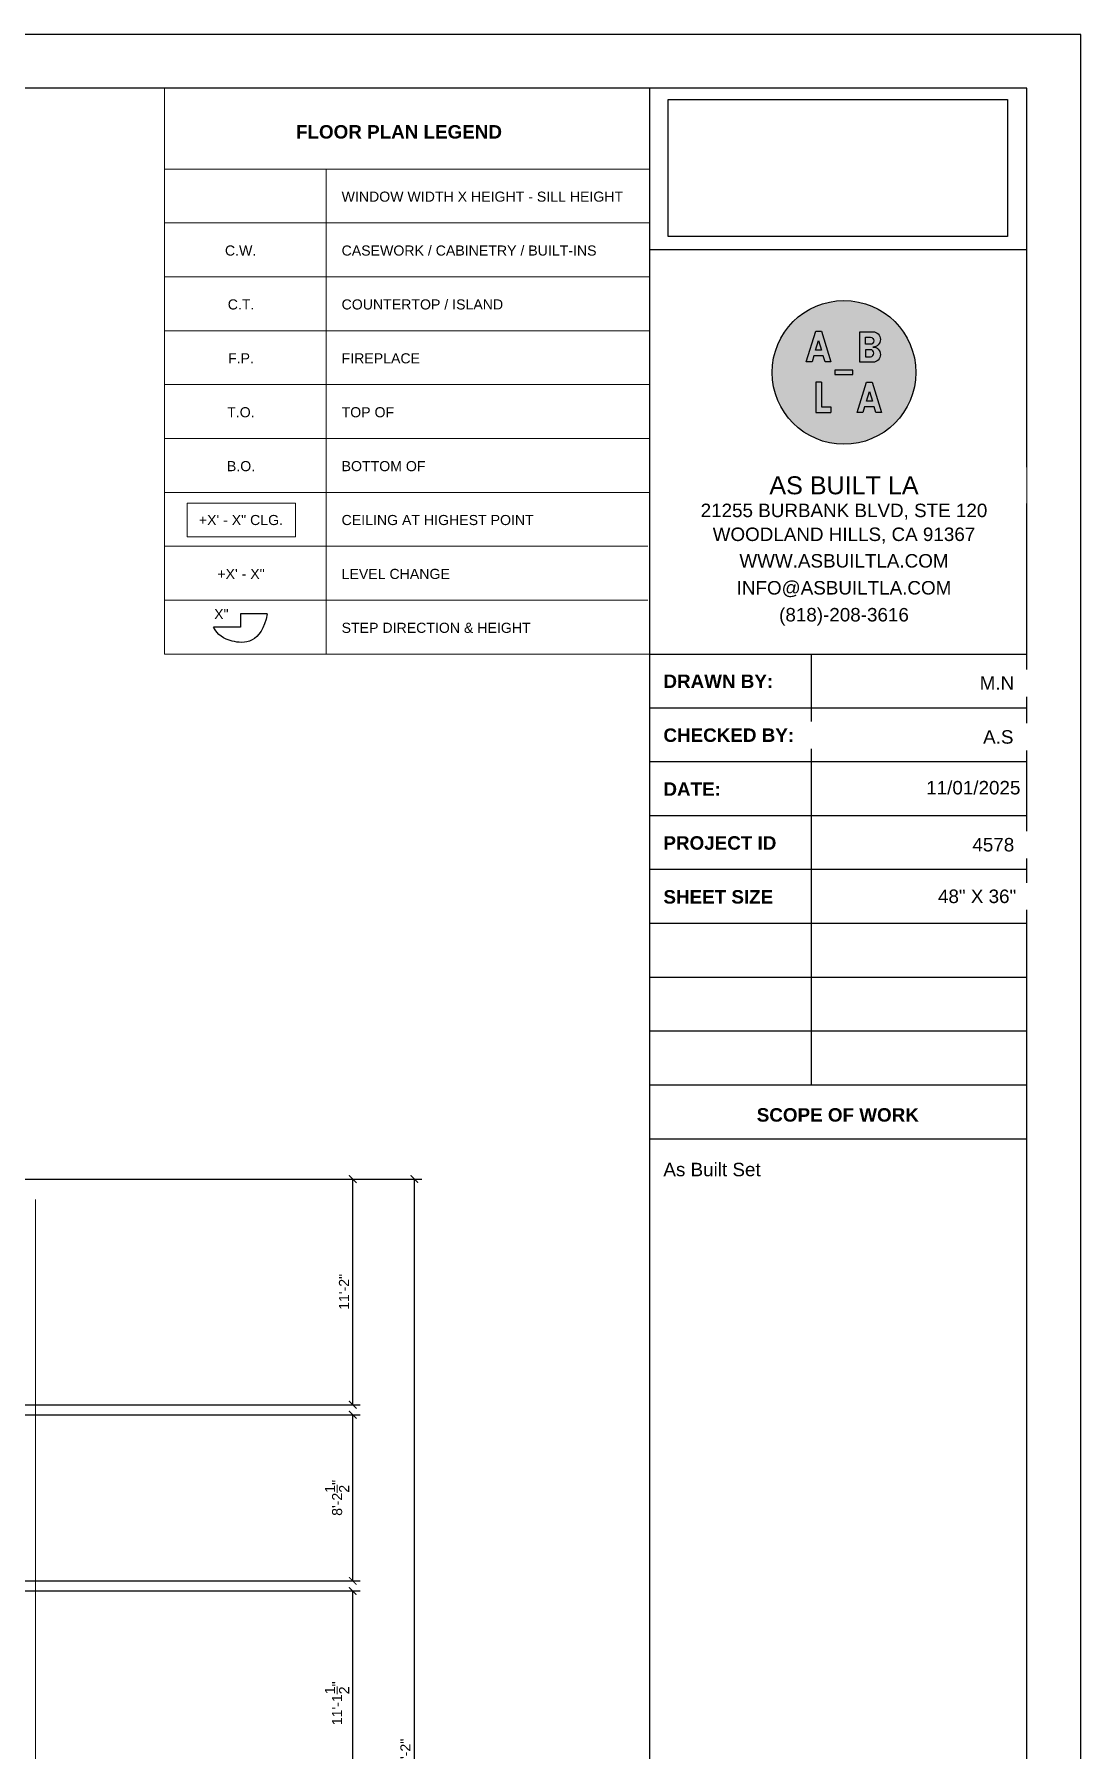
# Model space of a CAD drawing. Header units: inches. Extents: x -2078 to 106214, y -964 to 6385.
# Drawn here: x 27281 to 27902, y 4214 to 5233 of the extents above; entities that cross this region are included whole.
import ezdxf

# ---------------------------------------------------------------- set-up
doc = ezdxf.new("R2010")
doc.units = ezdxf.units.IN
doc.header["$MEASUREMENT"] = 0
doc.set_wipeout_variables(frame=1)
for name, color, linetype, lineweight in [('A-ANNO', 2, 'Continuous', 5), ('A-ANNO-DIMS', 1, 'Continuous', 9), ('A-DETAIL-1', 4, 'Continuous', 40), ('A-DETAIL-2', 20, 'Continuous', 25), ('A-DETAIL-3', 40, 'Continuous', 15)]:
    doc.layers.add(name, color=color, linetype=linetype, lineweight=lineweight)
doc.layers.add('A-HATCH', color=9, linetype='Continuous')
doc.layers.add('A-TB', color=7, linetype='Continuous')
doc.styles.add('Arial_3', font='arial.ttf', dxfattribs={"height": 0.125})
doc.styles.add('Arial_5', font='arial.ttf', dxfattribs={"height": 0.09375})
doc.styles.add('Arial_B_2', font='arialbd.ttf', dxfattribs={"height": 0.125})
doc.styles.add('JC', font='arial.ttf', dxfattribs={"height": 0.125})
doc.dimstyles.new('JC-DIMS', dxfattribs={"dimtxt": 0.125, "dimasz": 0.09375, "dimexe": 0.09375, "dimexo": 0.09375, "dimgap": 0.046875, "dimtad": 1, "dimdec": 1, "dimzin": 0, "dimdsep": 46, "dimlunit": 4, "dimtxsty": 'JC', "dimblk": 'ARCHTICK', "dimcen": 0.09, "dimclrd": 1, "dimclre": 1, "dimclrt": 256, "dimadec": 0, "dimazin": 0, "dimtfac": 1, "dimtdec": 1, "dimtofl": 0, "dimtmove": 1, "dimatfit": 3, "dimfxl": 1, "dimtolj": 1, "dimtzin": 0, "dimarcsym": 0})
picture_1 = doc.add_image_def('image1.png', size_in_pixel=(151, 61))

# ---------------------------------------------------------------- blocks, each defined once
blk = doc.blocks.new('_ArchTick')
at = {"color": 0, "linetype": 'ByBlock', "const_width": 0.15}
blk.add_lwpolyline([(-0.5, -0.5), (0.5, 0.5)], dxfattribs=at)
blk = doc.blocks.new('*D769')
at = {"layer": 'A-ANNO-DIMS', "color": 1, "lineweight": -2, "transparency": 16777216}
for p, q in [((27138.3, 4553), (27474.2, 4553)), ((27469.7, 4419), (27469.7, 4553)), ((27123.3, 4419), (27474.2, 4419))]:
    blk.add_line(p, q, dxfattribs=at)
at = {"layer": 'Defpoints', "color": 0, "transparency": 16777216}
for p in [(27133.8, 4553), (27469.7, 4553), (27118.8, 4419)]:
    blk.add_point(p, dxfattribs=at)
at = {"layer": 'A-ANNO-DIMS', "color": 1, "lineweight": -2, "transparency": 16777216, "xscale": 4.5, "yscale": 4.5, "zscale": 4.5}
for p, rotation in [((27469.7, 4553), 90), ((27469.7, 4419), 270)]:
    blk.add_blockref('_ArchTick', p, dxfattribs=dict(at, rotation=rotation))
at = {"layer": 'A-ANNO-DIMS', "transparency": 16777216, "insert": (27464.5, 4486), "char_height": 6, "width": 0.487, "attachment_point": 5, "rotation": 90, "style": 'JC'}
blk.add_mtext('\\A1;11\'-2"', dxfattribs=at)
blk = doc.blocks.new('*D795')
at = {"layer": 'A-ANNO-DIMS', "color": 1, "lineweight": -2, "transparency": 16777216}
for p, q in [((27126, 4413), (27474.2, 4413)), ((27469.7, 4314.4), (27469.7, 4413)), ((27088.6, 4314.4), (27474.2, 4314.4))]:
    blk.add_line(p, q, dxfattribs=at)
at = {"layer": 'Defpoints', "color": 0, "transparency": 16777216}
for p in [(27121.5, 4413), (27469.7, 4413), (27084.1, 4314.4)]:
    blk.add_point(p, dxfattribs=at)
at = {"layer": 'A-ANNO-DIMS', "color": 1, "lineweight": -2, "transparency": 16777216, "xscale": 4.5, "yscale": 4.5, "zscale": 4.5}
for p, rotation in [((27469.7, 4413), 90), ((27469.7, 4314.4), 270)]:
    blk.add_blockref('_ArchTick', p, dxfattribs=dict(at, rotation=rotation))
at = {"layer": 'A-ANNO-DIMS', "transparency": 16777216, "insert": (27460.4, 4363.7), "char_height": 6, "width": 0.662, "attachment_point": 5, "rotation": 90, "style": 'JC'}
blk.add_mtext('\\A1;8\'-2{\\H1x;\\S1/2;}"', dxfattribs=at)
blk = doc.blocks.new('*D797')
at = {"layer": 'A-ANNO-DIMS', "color": 1, "lineweight": -2, "transparency": 16777216}
for p, q in [((27138.3, 4553), (27510.8, 4553)), ((27506.3, 3867), (27506.3, 4553)), ((27126.8, 3867), (27510.8, 3867))]:
    blk.add_line(p, q, dxfattribs=at)
at = {"layer": 'Defpoints', "color": 0, "transparency": 16777216}
for p in [(27133.8, 4553), (27506.3, 4553), (27122.3, 3867)]:
    blk.add_point(p, dxfattribs=at)
at = {"layer": 'A-ANNO-DIMS', "color": 1, "lineweight": -2, "transparency": 16777216, "xscale": 4.5, "yscale": 4.5, "zscale": 4.5}
for p, rotation in [((27506.3, 4553), 90), ((27506.3, 3867), 270)]:
    blk.add_blockref('_ArchTick', p, dxfattribs=dict(at, rotation=rotation))
at = {"layer": 'A-ANNO-DIMS', "transparency": 16777216, "insert": (27501, 4210), "char_height": 6, "width": 0.487, "attachment_point": 5, "rotation": 90, "style": 'JC'}
blk.add_mtext('\\A1;57\'-2"', dxfattribs=at)
blk = doc.blocks.new('*D799')
at = {"layer": 'A-ANNO-DIMS', "color": 1, "lineweight": -2, "transparency": 16777216}
for p, q in [((27088.6, 4308.4), (27474.2, 4308.4)), ((27469.7, 4175), (27469.7, 4308.4)), ((27090.3, 4175), (27474.2, 4175))]:
    blk.add_line(p, q, dxfattribs=at)
at = {"layer": 'Defpoints', "color": 0, "transparency": 16777216}
for p in [(27084.1, 4308.4), (27469.7, 4308.4), (27085.8, 4175)]:
    blk.add_point(p, dxfattribs=at)
at = {"layer": 'A-ANNO-DIMS', "color": 1, "lineweight": -2, "transparency": 16777216, "xscale": 4.5, "yscale": 4.5, "zscale": 4.5}
for p, rotation in [((27469.7, 4308.4), 90), ((27469.7, 4175), 270)]:
    blk.add_blockref('_ArchTick', p, dxfattribs=dict(at, rotation=rotation))
at = {"layer": 'A-ANNO-DIMS', "transparency": 16777216, "insert": (27460.4, 4241.7), "char_height": 6, "width": 0.749, "attachment_point": 5, "rotation": 90, "style": 'JC'}
blk.add_mtext('\\A1;11\'-1{\\H1x;\\S1/2;}"', dxfattribs=at)
blk = doc.blocks.new('*E704')
at = {"layer": 'A-DETAIL-3'}
blk.add_line((0.455, 19.622), (0.455, 5.698), dxfattribs=at)
blk = doc.blocks.new('JC_TB_48x36 - JC_TB_3624-1264225-Floor Plans')
at = {"layer": 'A-TB'}
for p, q in [((47.997, 24.012), (-0.003, 24.012)), ((47.997, -11.988), (47.997, 24.012)), ((47.497, 23.512), (0.747, 23.512)), ((43.997, 23.512), (43.997, -11.488)), ((47.497, -11.488), (47.497, 23.512)), ((47.497, 22.012), (43.997, 22.012)), ((47.497, 18.262), (43.997, 18.262)), ((45.497, 18.262), (45.497, 14.263)), ((47.497, 17.762), (43.997, 17.762)), ((47.497, 17.263), (43.997, 17.263)), ((47.497, 16.763), (43.997, 16.763)), ((47.497, 16.263), (43.997, 16.263)), ((47.497, 15.763), (43.997, 15.763)), ((47.497, 15.263), (43.997, 15.263)), ((47.497, 14.763), (43.997, 14.763)), ((47.497, 14.263), (43.997, 14.263)), ((47.497, 13.763), (43.997, 13.763))]:
    blk.add_line(p, q, dxfattribs=at)
at = {"layer": 'A-TB', "char_height": 0.125, "attachment_point": 1, "bg_fill": 2}
for s, insert, width, style in [('21255 Burbank Blvd, Ste 120', (44.596, 19.632), 2.74909, 'Arial_3'), ('(818)-208-3616', (45.182, 18.691), 1.44556, 'Arial_3'), ('SCOPE OF WORK', (44.992, 14.05), 1.82747, 'Arial_B_2')]:
    blk.add_mtext(s, dxfattribs=dict(at, insert=insert, width=width, style=style))
for s, insert, width, style in [('WOODLAND HILLS, CA 91367', (44.513, 19.437), 2.95425, 'Arial_3'), ('INFO@ASBUILTLA.COM', (44.738, 18.941), 2.41138, 'Arial_3'), ('DRAWN BY:', (44.126, 18.073), 1.22463, 'Arial_B_2'), ('CHECKED BY:', (44.126, 17.573), 1.4645, 'Arial_B_2'), ('DATE:', (44.126, 17.073), 0.63441, 'Arial_B_2'), ('PROJECT ID', (44.126, 16.573), 1.26566, 'Arial_B_2'), ('SHEET SIZE', (44.126, 16.073), 1.23725, 'Arial_B_2'), ('48" X 36"', (46.673, 16.078), 0.87428, 'Arial_3')]:
    blk.add_mtext(s, dxfattribs=dict(at, insert=insert, width=width, style=style))
at = {"layer": 'A-TB', "insert": (44.751, 19.191), "char_height": 0.125, "width": 2.37666, "attachment_point": 1, "style": 'Arial_3', "bg_fill": 2}
blk.add_mtext('WWW.ASBUILTLA.COM', dxfattribs=at)
blk = doc.blocks.new('Logo - ABLA - CAD Format')
at = {"layer": 'A-HATCH', "true_color": 0xc9ee63}
h = blk.add_hatch(color=71, dxfattribs=at)
h.dxf.hatch_style = 1
h.paths.add_polyline_path([(-0.707, 0.887), (-0.79, 0.617), (-0.624, 0.617)], flags=0)
h.paths.add_polyline_path([(0.595, 0.782), (0.736, 0.782, 1), (0.736, 0.977), (0.595, 0.977)], flags=0)
h.paths.add_polyline_path([(0.595, 0.438), (0.736, 0.438, 1), (0.736, 0.632), (0.595, 0.632)], flags=0)
h.paths.add_polyline_path([(0.624, -0.797), (0.79, -0.797), (0.707, -0.527)], flags=0)
h.paths.add_polyline_path([(-2, 0, 1), (2, 0, 1)])
h.paths.add_polyline_path([(0.803, 0.283), (0.44, 0.283), (0.44, 1.132), (0.803, 1.132, -1), (0.803, 0.707, -1)], flags=16)
h.paths.add_polyline_path([(0.736, 0.438), (0.595, 0.438), (0.595, 0.632), (0.736, 0.632, -1)], flags=0)
h.paths.add_polyline_path([(0.787, -0.267), (1.048, -1.116), (0.888, -1.116), (0.839, -0.957), (0.575, -0.957), (0.526, -1.116), (0.367, -1.116), (0.627, -0.267)], flags=16)
h.paths.add_polyline_path([(0.736, 0.782), (0.595, 0.782), (0.595, 0.977), (0.736, 0.977, -1)], flags=0)
h.paths.add_polyline_path([(0.707, -0.527), (0.79, -0.797), (0.624, -0.797)], flags=0)
h.paths.add_polyline_path([(0.25, 0.062), (0.25, -0.062), (-0.25, -0.062), (-0.25, 0.062)], flags=16)
h.paths.add_polyline_path([(-0.367, 0.298), (-0.526, 0.298), (-0.575, 0.458), (-0.839, 0.458), (-0.888, 0.298), (-1.048, 0.298), (-0.787, 1.147), (-0.627, 1.147)], flags=16)
h.paths.add_polyline_path([(-0.627, -0.267), (-0.627, -0.957), (-0.367, -0.957), (-0.367, -1.116), (-0.787, -1.116), (-0.787, -0.267)], flags=16)
h.paths.add_polyline_path([(-0.624, 0.617), (-0.79, 0.617), (-0.707, 0.887)], flags=0)
at = {"layer": 'A-HATCH'}
h = blk.add_hatch(color=250, dxfattribs=at)
h.dxf.hatch_style = 1
h.paths.add_polyline_path([(-0.627, 1.147), (-0.787, 1.147), (-1.048, 0.298), (-0.888, 0.298), (-0.839, 0.458), (-0.575, 0.458), (-0.526, 0.298), (-0.367, 0.298)])
h.paths.add_polyline_path([(-0.624, 0.617), (-0.79, 0.617), (-0.707, 0.887)], flags=16)
h.paths.add_polyline_path([(0.44, 0.283), (0.803, 0.283, 1), (0.803, 0.707, 1), (0.803, 1.132), (0.44, 1.132)])
h.paths.add_polyline_path([(0.595, 0.438), (0.595, 0.632), (0.736, 0.632, -1), (0.736, 0.438)], flags=16)
h.paths.add_polyline_path([(0.595, 0.782), (0.595, 0.977), (0.736, 0.977, -1), (0.736, 0.782)], flags=16)
h.paths.add_polyline_path([(0.367, -1.116), (0.526, -1.116), (0.575, -0.957), (0.839, -0.957), (0.888, -1.116), (1.048, -1.116), (0.787, -0.267), (0.627, -0.267)])
h.paths.add_polyline_path([(0.707, -0.527), (0.79, -0.797), (0.624, -0.797)], flags=16)
h.paths.add_polyline_path([(0.25, -0.062), (0.25, 0.062), (-0.25, 0.062), (-0.25, -0.062)])
h.paths.add_polyline_path([(-0.787, -1.116), (-0.367, -1.116), (-0.367, -0.957), (-0.627, -0.957), (-0.627, -0.267), (-0.787, -0.267)])
at = {"layer": 'A-HATCH', "true_color": 0xc9ee63}
h = blk.add_hatch(color=71, dxfattribs=at)
h.dxf.hatch_style = 1
h.paths.add_polyline_path([(-0.707, 0.887), (-0.79, 0.617), (-0.624, 0.617)])
h.paths.add_polyline_path([(0.736, 0.782, 1), (0.736, 0.977), (0.595, 0.977), (0.595, 0.782)])
h.paths.add_polyline_path([(0.595, 0.632), (0.595, 0.438), (0.736, 0.438, 1), (0.736, 0.632)])
h.paths.add_polyline_path([(0.624, -0.797), (0.79, -0.797), (0.707, -0.527)])
blk.add_circle((0, 0), 2)
at = {"layer": 'A-HATCH', "color": 250}
for points in [[(-0.627, 1.147), (-0.367, 0.298), (-0.526, 0.298), (-0.575, 0.458), (-0.839, 0.458), (-0.888, 0.298), (-1.048, 0.298), (-0.787, 1.147)], [(-0.707, 0.887), (-0.624, 0.617), (-0.79, 0.617)], [(0.25, 0.062), (-0.25, 0.062), (-0.25, -0.062), (0.25, -0.062)], [(0.787, -0.267), (1.048, -1.116), (0.888, -1.116), (0.839, -0.957), (0.575, -0.957), (0.526, -1.116), (0.367, -1.116), (0.627, -0.267)], [(0.707, -0.527), (0.79, -0.797), (0.624, -0.797)]]:
    blk.add_lwpolyline(points, close=True, dxfattribs=at)
for points in [[(0.803, 0.707, -1), (0.803, 0.283), (0.44, 0.283), (0.44, 1.132), (0.803, 1.132, -1)], [(0.595, 0.977), (0.736, 0.977, -1), (0.736, 0.782), (0.595, 0.782)], [(0.595, 0.438), (0.736, 0.438, 1), (0.736, 0.632), (0.595, 0.632)]]:
    blk.add_lwpolyline(points, format="xyb", close=True, dxfattribs=at)
for points in [[(-0.787, -0.267), (-0.787, -1.116), (-0.367, -1.116)], [(-0.627, -0.267), (-0.787, -0.267)], [(-0.627, -0.267), (-0.627, -0.957), (-0.367, -0.957)], [(-0.367, -0.957), (-0.367, -1.116)]]:
    blk.add_lwpolyline(points, dxfattribs=at)
blk = doc.blocks.new('TB-INFO-ABLA')
blk.add_wipeout([(168, 180), (168, 0), (0, 0), (0, 180)])
blk.add_wipeout([(168, 180), (168, 0), (0, 0), (0, 180)])
at = {"xscale": 16, "yscale": 16, "zscale": 16}
blk.add_blockref('Logo - ABLA - CAD Format', (86.6, 125.44), dxfattribs=at)
at = {"char_height": 6, "width": 168.6195, "attachment_point": 2, "style": 'JC', "bg_fill": 2}
for s, insert in [('21255 BURBANK BLVD, STE 120', (86.6, 66.99)), ('(818)-208-3616', (86.6, 20.54))]:
    blk.add_mtext(s, dxfattribs=dict(at, insert=insert))
for s, insert in [('WOODLAND HILLS, CA 91367', (86.6, 56.36)), ('INFO@ASBUILTLA.COM', (86.6, 32.54))]:
    blk.add_mtext(s, dxfattribs=dict(at, insert=insert))
at = {"insert": (86.6, 44.54), "char_height": 6, "width": 168.6195, "attachment_point": 2, "style": 'JC', "bg_fill": 2}
blk.add_mtext('WWW.ASBUILTLA.COM', dxfattribs=at)
blk.add_lwpolyline([(168, 180), (0, 180), (0, 0), (168, 0)], close=True)
at = {"insert": (86.6, 75.11), "char_height": 8, "width": 154.3467, "attachment_point": 5, "style": 'JC', "bg_fill": 2}
blk.add_mtext('AS BUILT LA ', dxfattribs=at)

msp = doc.modelspace()

# ---------------------------------------------------------------- linework, layer by layer
at = {"layer": 'A-DETAIL-2'}
for p, q in [((27402.992, 4880.724), (27386.992, 4880.724)), ((27418.992, 4888.555), (27402.992, 4888.555)), ((27402.992, 4888.555), (27402.992, 4880.724))]:
    msp.add_line(p, q, dxfattribs=at)
msp.add_open_spline([(27418.992, 4888.555), (27415.497, 4870.574), (27397.793, 4870.574), (27389.552, 4875.974), (27386.992, 4880.724)], degree=3, knots=[0, 0, 0, 0, 0.0199103671, 0.0342127174, 0.0342127174, 0.0342127174, 0.0342127174], dxfattribs=at)
at = {"layer": 'A-DETAIL-3', "lineweight": 9}
for p, q in [((27645.88, 5200.663), (27357.88, 5200.663)), ((27357.88, 5200.663), (27357.88, 4864.663)), ((27357.88, 5200.663), (27357.88, 4864.663)), ((27645.88, 5152.663), (27357.88, 5152.663)), ((27453.88, 5152.663), (27453.88, 4864.663)), ((27645.88, 5120.663), (27357.88, 5120.663)), ((27645.88, 4768.663), (27645.88, 5104.663)), ((27645.88, 5104.663), (27645.88, 5056.663)), ((27645.88, 5088.663), (27357.88, 5088.663)), ((27645.88, 5056.663), (27357.88, 5056.663)), ((27645.88, 5024.663), (27357.88, 5024.663)), ((27645.88, 4992.663), (27357.88, 4992.663)), ((27645.88, 4960.663), (27357.88, 4960.663)), ((27645.88, 4928.663), (27357.88, 4928.663)), ((27645.88, 4896.663), (27357.88, 4896.663)), ((27645.88, 4864.663), (27357.88, 4864.663))]:
    msp.add_line(p, q, dxfattribs=at)

# ---------------------------------------------------------------- block references
at = {"layer": 'A-DETAIL-1', "xscale": 64, "yscale": 64, "zscale": 64}
msp.add_blockref('*E704', (27252.3, 3285.016), dxfattribs=at)

# ---------------------------------------------------------------- dimensions: what is measured, and where the dimension line sits
at = {"layer": 'A-ANNO-DIMS'}
for base, p1, p2, picture, middle in [((27469.714, 4553.021), (27118.759, 4419.021), (27133.759, 4553.021), '*D769', (27464.452, 4486.021)), ((27506.297, 4553.021), (27122.316, 3867.021), (27133.759, 4553.021), '*D797', (27500.983, 4210.021)), ((27469.714, 4413.021), (27084.139, 4314.407), (27121.469, 4413.021), '*D795', (27460.388, 4363.714)), ((27469.714, 4308.407), (27085.759, 4175.021), (27084.139, 4308.407), '*D799', (27460.439, 4241.714))]:
    dim = msp.add_linear_dim(base=base, p1=p1, p2=p2, angle=90, dimstyle='JC-DIMS', dxfattribs=at)
    dim.commit()
    dim.dimension.update_dxf_attribs({"geometry": picture, "text_midpoint": middle})

# ---------------------------------------------------------------- next in the draw order: block references
at = {"layer": 'A-TB', "xscale": 64, "yscale": 64, "zscale": 64}
msp.add_blockref('JC_TB_48x36 - JC_TB_3624-1264225-Floor Plans', (24830.08, 3695.863), dxfattribs=at)

# ---------------------------------------------------------------- next in the draw order: linework, layer by layer
at = {"layer": 'A-ANNO', "flags": 128}
msp.add_lwpolyline([(27371.382, 4954.233), (27435.68, 4954.233), (27435.68, 4934.317), (27371.382, 4934.317)], close=True, dxfattribs=at)

# ---------------------------------------------------------------- next in the draw order: block references
at = {"xscale": 1.333333333333333, "yscale": 1.333333333333333, "zscale": 1.333333333333333}
msp.add_blockref('TB-INFO-ABLA', (27645.88, 4864.663), dxfattribs=at)

# ---------------------------------------------------------------- next in the draw order: texts
at = {"layer": 'A-ANNO', "lineweight": 50, "insert": (27436.011, 5178.754), "char_height": 8, "width": 147.46, "attachment_point": 1, "style": 'Arial_B_2'}
msp.add_mtext('FLOOR PLAN LEGEND', dxfattribs=at)
at = {"layer": 'A-ANNO', "char_height": 6, "attachment_point": 1, "style": 'Arial_5'}
for s, insert, width in [('WINDOW WIDTH X HEIGHT - SILL HEIGHT', (27463.088, 5139.28), 205.232), ('C.W.', (27393.829, 5107.28), 23.23), ('CASEWORK / CABINETRY / BUILT-INS', (27463.088, 5107.28), 185.436), ('C.T.', (27395.495, 5075.28), 19.392), ('COUNTERTOP / ISLAND', (27463.088, 5075.28), 117.766), ('F.P.', (27395.662, 5043.28), 18.786), ('FIREPLACE', (27463.088, 5043.28), 56.964), ('T.O.', (27395.162, 5011.28), 19.998), ('TOP OF', (27463.088, 5011.28), 38.38), ('B.O.', (27394.995, 4979.28), 20.604), ('BOTTOM OF ', (27463.088, 4979.28), 64.236), ('+X\' - X" CLG.', (27378.335, 4947.28), 61.004), ('CEILING AT HIGHEST POINT', (27463.088, 4947.28), 139.38), ('+X\' - X"', (27389.329, 4915.28), 34.138), ('LEVEL CHANGE', (27463.088, 4915.28), 78.982), ('X"', (27387.413, 4891.438), 10.302), ('STEP DIRECTION & HEIGHT', (27463.088, 4883.28), 137.36)]:
    msp.add_mtext(s, dxfattribs=dict(at, insert=insert, width=width))
at = {"layer": 'A-TB', "char_height": 8, "attachment_point": 1, "style": 'Arial_3', "bg_fill": 2}
for s, insert, width in [('M.N', (27841.907, 4851.482), 24.644), ('A.S', (27843.955, 4819.482), 37.976), ('11/01/2025', (27810.179, 4789.351), 52.52), ('4578', (27837.573, 4755.482), 29.896), ('As Built Set', (27654.12, 4562.649), 70.498)]:
    msp.add_mtext(s, dxfattribs=dict(at, insert=insert, width=width))

# ---------------------------------------------------------------- next in the draw order: pictures from other files: only their frames are drawn
at = {"color": 7, "true_color": 0xffffff}
image = msp.add_image(picture_1, insert=(27656.971, 5112.579), size_in_units=(201.555, 81.423), dxfattribs=at)
image.dxf.flags = 15

doc.saveas('drawing.dxf')
